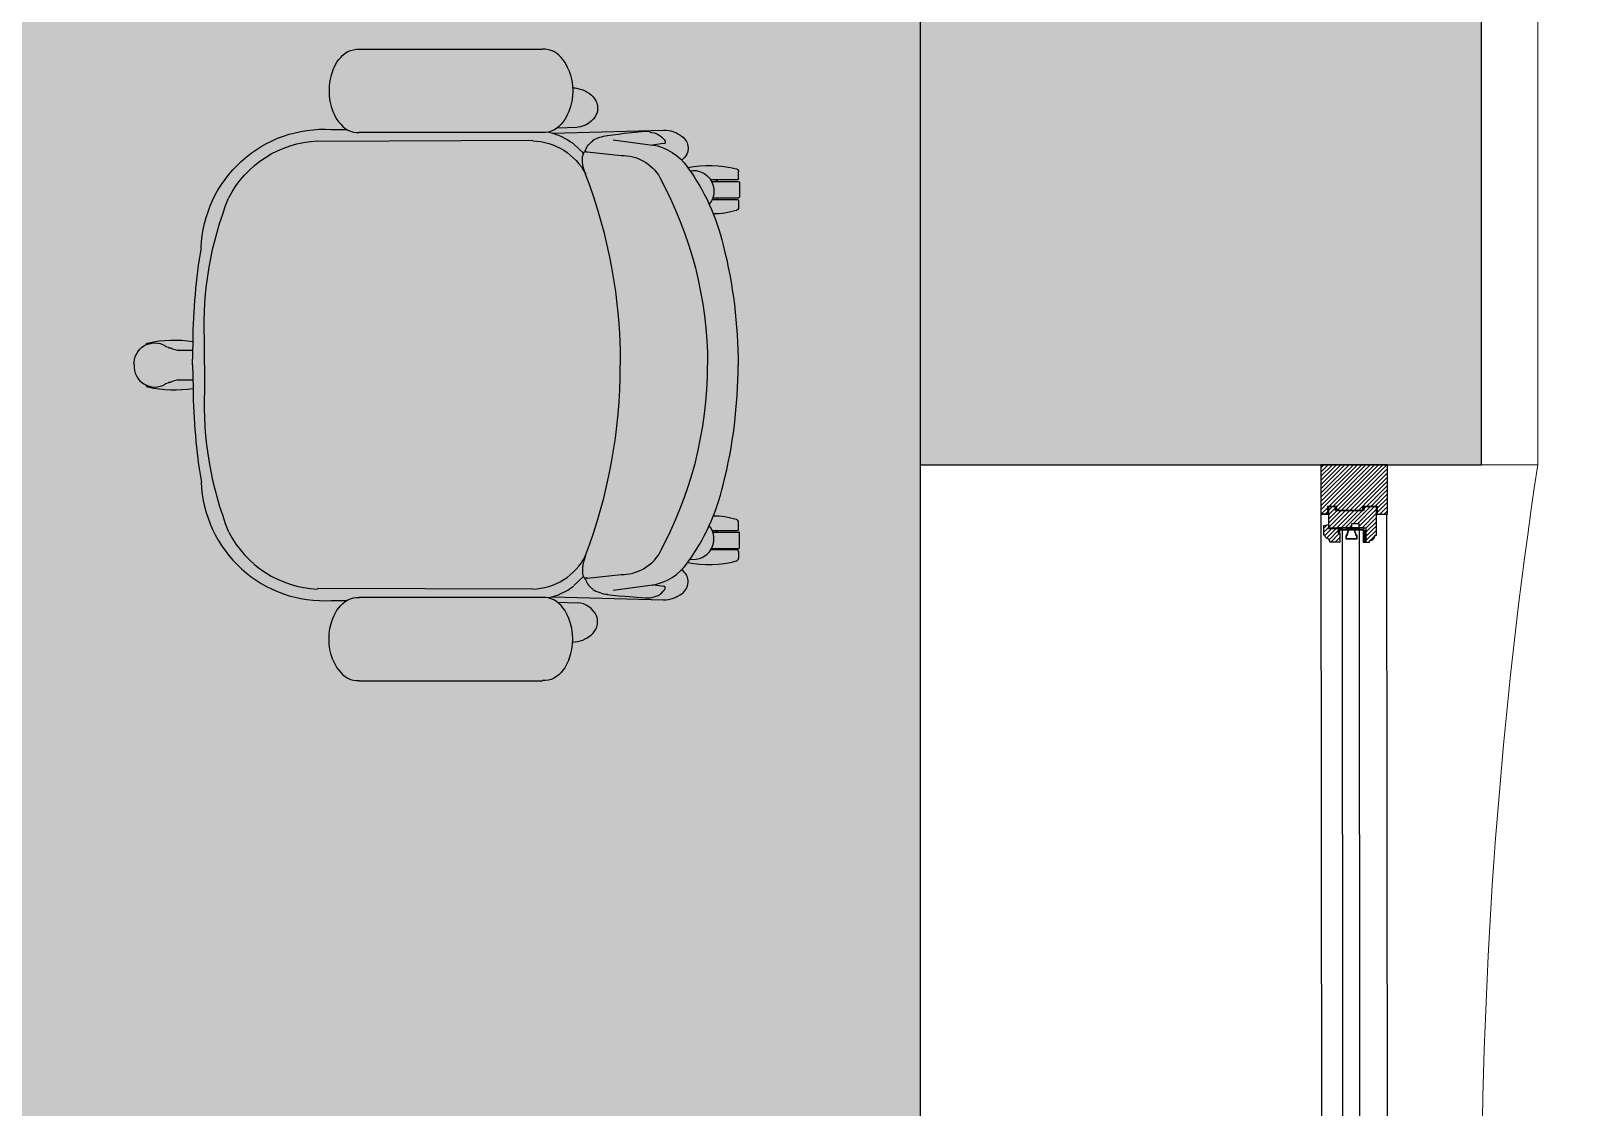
# Model space of a CAD drawing. Header units: millimetres. Extents: x 11706 to 69606, y 10911 to 38811.
# Drawn here: x 67956 to 69606, y 24000 to 25149 of the extents above; entities that cross this region are included whole.
import ezdxf

# ---------------------------------------------------------------- set-up
doc = ezdxf.new("R2010")
doc.units = ezdxf.units.MM
doc.layers.add('concr', color=5, linetype='Continuous', lineweight=50)
doc.layers.add('hatch', color=252, linetype='Continuous', lineweight=0)
for name, color, linetype in [('doors', 4, 'Continuous'), ('floor', 172, 'Continuous'), ('Furniture', 34, 'Continuous'), ('Plaster', 81, 'Continuous'), ('wall', 5, 'Continuous')]:
    doc.layers.add(name, color=color, linetype=linetype)

# ---------------------------------------------------------------- blocks, each defined once
blk = doc.blocks.new('wind 1400')
h = blk.add_hatch()
h.set_pattern_fill('ANSI31', color=4, angle=-90, style=0)
h.set_pattern_definition([(225, (7117.473, 123984.8033), (-2.24506403, 2.24506403), [])])
edge = h.paths.add_edge_path()
edge.add_line((-12.5, 67.1), (-12.5, 82.5))
edge.add_line((-12.5, 82.5), (-16.2, 82.5))
edge.add_line((-16.2, 82.5), (-16.2, 81))
edge.add_arc((-16.2, 75), 6, 90, 180)
edge.add_line((-22.2, 75), (-23.7, 75))
edge.add_line((-23.7, 75), (-23.7, 45))
edge.add_line((-23.7, 45), (-10.2, 45))
edge.add_line((-10.2, 45), (-10.2, 48.8))
edge.add_line((-10.2, 48.8), (19.8, 48.8))
edge.add_line((19.8, 48.8), (19.8, 45))
edge.add_line((19.8, 45), (27.3, 45))
edge.add_line((27.3, 45), (27.3, 67.1))
edge.add_line((27.3, 67.1), (2.5, 67.1))
edge.add_line((2.5, 67.1), (2.5, 62.6))
edge.add_line((2.5, 62.6), (-5, 62.6))
edge.add_line((-5, 62.6), (-5, 67.1))
edge.add_line((-5, 67.1), (-12.5, 67.1))
h.paths.add_polyline_path([(-24.7, 52.5), (-35.5, 52.5), (-35.5, 0), (35.5, 0), (35.5, 52.5), (28.3, 52.5), (28.3, 44), (18.8, 44), (18.8, 48.8), (-9.2, 48.8), (-9.2, 44), (-24.7, 44)])
edge = h.paths.add_edge_path()
edge.add_line((17, 67.9), (17, 73.1))
edge.add_line((17, 73.1), (15.5, 73.1))
edge.add_line((15.5, 73.1), (15.5, 82.5))
edge.add_line((15.5, 82.5), (26, 82.5))
edge.add_arc((29.9, 82.4), 3.87, 178.7048, 251.2792)
edge.add_arc((27.4, 75.1), 3.87, -1.2952, 71.2792, ccw=False)
edge.add_line((31.2, 75), (32.5, 75))
edge.add_line((32.5, 75), (32.5, 64.7))
edge.add_line((32.5, 64.7), (27.5, 63.8))
edge.add_line((27.5, 63.8), (27.5, 67.9))
edge.add_line((27.5, 67.9), (17, 67.9))
at = {"ltscale": 10}
h = blk.add_hatch(dxfattribs=at)
h.set_pattern_fill('ANGLE', color=4, scale=0.1125, angle=-135, style=0)
h.set_pattern_definition([(45, (591.7002, -1929.7764), (-0.55565335, 0.55565335), [0.5715, -0.2143125]), (135, (591.7002, -1929.7764), (-0.55565335, -0.55565335), [0.5715, -0.2143125])])
h.paths.add_polyline_path([(-12.5, 79.5), (-9.5, 79.5), (-9.5, 82.5), (-12.5, 82.5)])
h = blk.add_hatch(dxfattribs=at)
h.set_pattern_fill('BRASS', color=4, scale=0.225, angle=-135, style=0)
h.set_pattern_definition([(45, (591.7002, -1929.7764), (-1.0102788, 1.0102788), []), (45, (591.195, -1929.2713), (-1.0102788, 1.0102788), [0.714375, -0.3571875])])
h.paths.add_polyline_path([(-12.5, 70.5), (-9.5, 70.5), (-9.5, 79.5), (-12.5, 79.5)])
h = blk.add_hatch(dxfattribs=at)
h.set_pattern_fill('ANGLE', color=4, scale=0.1125, angle=-135, style=0)
h.set_pattern_definition([(45, (601.4502, -1929.7764), (-0.55565335, 0.55565335), [0.5715, -0.2143125]), (135, (601.4502, -1929.7764), (-0.55565335, -0.55565335), [0.5715, -0.2143125])])
edge = h.paths.add_edge_path()
edge.add_line((15.3, 67.1), (15.3, 69.4))
edge.add_line((15.3, 69.4), (13.8, 69.4))
edge.add_arc((14.1, 68.2), 1.16, 104.793, 255.207)
edge.add_line((13.8, 67.1), (15.3, 67.1))
h = blk.add_hatch(dxfattribs=at)
h.set_pattern_fill('ANGLE', color=4, scale=0.1125, angle=-135, style=0)
h.set_pattern_definition([(45, (601.4502, -1933.9014), (-0.55565335, 0.55565335), [0.5715, -0.2143125]), (135, (601.4502, -1933.9014), (-0.55565335, -0.55565335), [0.5715, -0.2143125])])
edge = h.paths.add_edge_path()
edge.add_line((16.8, 67.5), (16.8, 72))
edge.add_arc((16, 71.4), 0.938, 36.8699, 143.1301)
edge.add_line((15.3, 72), (15.3, 67.5))
edge.add_arc((16, 68.1), 0.926, 215.8841, 324.1159)
at = {"color": 8}
for p, q in [((-35.5, 756.5), (-35, 52.5)), ((35.5, 52.5), (35, 745.3))]:
    blk.add_line(p, q, dxfattribs=at)
at = {"color": 7}
for p, q in [((-6.2, 719.8), (-5.7, 69.4)), ((12, 719.8), (12.5, 69.4))]:
    blk.add_line(p, q, dxfattribs=at)
at = {"color": 4, "ltscale": 10}
for p, q in [((-10.2, 69.4), (13, 67.1)), ((-10.2, 67.1), (13, 69.4))]:
    blk.add_line(p, q, dxfattribs=at)
for p, q in [((15.3, 69.4), (-9.5, 69.4)), ((27.3, 52.5), (35.5, 52.5)), ((-10.2, 45), (-10.2, 48.8))]:
    blk.add_line(p, q)
at = {"color": 7}
blk.add_lwpolyline([(-12.5, 67.1), (-12.5, 82.5), (-16.2, 82.5), (-16.2, 81, 0.414214), (-22.2, 75), (-23.7, 75), (-23.7, 45), (-10.2, 45), (-10.2, 48.8), (19.8, 48.8), (19.8, 45), (27.3, 45), (27.3, 67.1), (2.5, 67.1), (2.5, 62.6), (-5, 62.6), (-5, 67.1), (-12.5, 67.1)], format="xyb", dxfattribs=at)
at = {"color": 4, "ltscale": 10}
for points in [[(-12.5, 79.5), (-9.5, 79.5), (-9.5, 82.5), (-12.5, 82.5)], [(-12.5, 70.5), (-9.5, 70.5), (-9.5, 79.5), (-12.5, 79.5)], [(13, 67.1), (13, 69.4), (-10.2, 69.4), (-10.2, 67.1)]]:
    blk.add_lwpolyline(points, close=True, dxfattribs=at)
at = {"color": 7}
blk.add_lwpolyline([(17, 67.9), (17, 73.1), (15.5, 73.1), (15.5, 82.5), (26, 82.5, 0.327693), (28.6, 78.7, -0.327693), (31.2, 75), (32.5, 75), (32.5, 64.7), (27.5, 63.8), (27.5, 67.9), (17, 67.9)], format="xyb", close=True, dxfattribs=at)
for points in [[(8.9, 79.1), (-3.1, 79.1), (-3.1, 75.4), (-2.4, 75.4), (-0.5, 69.4), (6.3, 69.4), (8.1, 75.4), (8.9, 75.4)], [(8.5, 78.7), (-2.7, 78.7), (-2.7, 75.7), (-2.1, 75.7), (-0.3, 69.7), (6, 69.7), (7.9, 75.7), (8.5, 75.7)]]:
    blk.add_lwpolyline(points, close=True, dxfattribs=at)
at = {"color": 4, "ltscale": 10}
for points in [[(15.3, 67.1), (15.3, 69.4), (13.8, 69.4, 0.770201), (13.8, 67.1)], [(16.8, 67.5), (16.8, 72, 0.5), (15.3, 72), (15.3, 67.5, 0.5108)]]:
    blk.add_lwpolyline(points, format="xyb", close=True, dxfattribs=at)
at = {"color": 7}
blk.add_lwpolyline([(-24.7, 52.5), (-35.5, 52.5), (-35.5, 0), (35.5, 0), (35.5, 52.5), (28.3, 52.5), (28.3, 44), (18.8, 44), (18.8, 48.8), (-9.2, 48.8), (-9.2, 44), (-24.7, 44), (-24.7, 52.5)], dxfattribs=at)
blk = doc.blocks.new('fdss')
at = {"layer": 'hatch', "ltscale": 10}
h = blk.add_hatch(color=254, dxfattribs=at)
edge = h.paths.add_edge_path(flags=17)
edge.add_line((62.2, 0), (62.7, 15.8))
edge.add_line((62.7, 15.8), (60.1, 15.8))
edge.add_line((60.1, 15.8), (56.9, 15.8))
edge.add_line((56.9, 15.8), (55.3, 15.8))
edge.add_line((55.3, 15.8), (53, 15.8))
edge.add_line((53, 15.8), (49.8, 15.8))
edge.add_line((49.8, 15.8), (47.4, 15.8))
edge.add_line((47.4, 15.8), (45.8, 15.8))
edge.add_line((45.8, 15.8), (43.4, 16.6))
edge.add_line((43.4, 16.6), (41.1, 17.4))
edge.add_line((41.1, 17.4), (38.7, 18.2))
edge.add_line((38.7, 18.2), (37.1, 18.2))
edge.add_line((37.1, 18.2), (36.3, 19))
edge.add_line((36.3, 19), (33.9, 19.8))
edge.add_line((33.9, 19.8), (33.1, 20.5))
edge.add_ellipse((22, 1.5), major_axis=(15.6, 15.6), ratio=1, start_angle=14.3179, end_angle=138.9258)
edge.add_line((0, 0), (62.2, 0))
edge = h.paths.add_edge_path()
edge.add_ellipse((42.6, -96.1), major_axis=(-86.8, 86.8), ratio=1, start_angle=-54.5148, end_angle=-31.8694)
edge.add_ellipse((15.5, 20.4), major_axis=(-2.25, 2.25), ratio=1, start_angle=-31.8694, end_angle=26.5068)
edge.add_ellipse((22, 1.5), major_axis=(15.6, 15.6), ratio=1, start_angle=14.3179, end_angle=138.9258)
edge.add_line((33.1, 20.5), (33.9, 19.8))
edge.add_line((33.9, 19.8), (36.3, 19))
edge.add_line((36.3, 19), (37.1, 18.2))
edge.add_line((37.1, 18.2), (38.7, 18.2))
edge.add_line((38.7, 18.2), (41.1, 17.4))
edge.add_line((41.1, 17.4), (43.4, 16.6))
edge.add_line((43.4, 16.6), (45.8, 15.8))
edge.add_line((45.8, 15.8), (47.4, 15.8))
edge.add_line((47.4, 15.8), (49.8, 15.8))
edge.add_line((49.8, 15.8), (53, 15.8))
edge.add_line((53, 15.8), (55.3, 15.8))
edge.add_line((55.3, 15.8), (56.9, 15.8))
edge.add_line((56.9, 15.8), (60.1, 15.8))
edge.add_line((60.1, 15.8), (62.7, 15.8))
edge.add_line((62.7, 15.8), (62.9, 25))
edge = h.paths.add_edge_path()
edge.add_ellipse((238.9, 314.2), major_axis=(16.3, 16.3), ratio=1, start_angle=41.0482, end_angle=72.4217)
edge.add_ellipse((247.6, 303.1), major_axis=(-26.2, 26.2), ratio=1, start_angle=-13.5041, end_angle=26.5875)
edge.add_ellipse((272.2, 292.8), major_axis=(64, 0), ratio=0.963786, start_angle=159.7714, end_angle=200.2286)
edge.add_ellipse((247.6, 282.5), major_axis=(26.2, 26.2), ratio=1, start_angle=153.4125, end_angle=193.5041)
edge.add_ellipse((238.9, 271.4), major_axis=(-16.3, 16.3), ratio=1, start_angle=107.5783, end_angle=138.9518)
edge.add_line((240.5, 248.4), (436.3, 248.4))
edge.add_ellipse((437.9, 271.4), major_axis=(-16.3, 16.3), ratio=1, start_angle=131.0482, end_angle=162.4217)
edge.add_ellipse((429.2, 282.5), major_axis=(-26.2, 26.2), ratio=1, start_angle=166.4959, end_angle=206.5875)
edge.add_ellipse((404.6, 292.8), major_axis=(64, 0), ratio=0.963786, start_angle=-20.2286, end_angle=20.2286)
edge.add_ellipse((429.2, 303.1), major_axis=(26.2, 26.2), ratio=1, start_angle=333.4125, end_angle=373.5041)
edge.add_ellipse((437.9, 314.2), major_axis=(16.3, 16.3), ratio=1, start_angle=17.5783, end_angle=48.9518)
edge.add_line((436.3, 337.3), (240.5, 337.3))
edge = h.paths.add_edge_path()
edge.add_ellipse((429.2, 282.5), major_axis=(-26.2, 26.2), ratio=1, start_angle=172.7729, end_angle=206.5875, ccw=False)
edge.add_line((451.9, 253.2), (473.6, 254))
edge.add_ellipse((471.7, 278.6), major_axis=(-17.5, 17.5), ratio=1, start_angle=139.3817, end_angle=199.799)
edge.add_ellipse((478, 274.2), major_axis=(-12.2, 12.2), ratio=1, start_angle=204.1076, end_angle=244.177)
edge.add_ellipse((475.4, 273.3), major_axis=(-14.1, 14.1), ratio=1, start_angle=244.2589, end_angle=273.204)
edge.add_ellipse((467.3, 263.4), major_axis=(-23.1, 23.1), ratio=1, start_angle=-85.8315, end_angle=-47.0716)
edge.add_ellipse((404.6, 292.8), major_axis=(-64, 0), ratio=0.963786, start_angle=159.7714, end_angle=182.9688, ccw=False)
edge = h.paths.add_edge_path()
edge.add_ellipse((597.5, 185.7), major_axis=(15.6, 15.6), ratio=1, start_angle=275.5242, end_angle=414.2736)
edge.add_ellipse((407, 76.1), major_axis=(-161.5, 161.5), ratio=1, start_angle=249.714, end_angle=260.0838, ccw=False)
edge = h.paths.add_edge_path()
edge.add_ellipse((645.9, 179.3), major_axis=(-0.539, 0.539), ratio=1, start_angle=135, end_angle=225)
edge.add_line((646.7, 179.4), (646.7, 195.1))
edge.add_ellipse((645.9, 195.2), major_axis=(0.539, 0.539), ratio=1, start_angle=315, end_angle=405)
edge.add_line((645.8, 196), (617, 196))
edge.add_ellipse((597.5, 185.7), major_axis=(15.6, 15.6), ratio=1, start_angle=296.1044, end_angle=342.89, ccw=False)
edge.add_line((618.3, 178.5), (645.8, 178.5))
edge = h.paths.add_edge_path()
edge.add_ellipse((597.5, 185.7), major_axis=(15.6, 15.6), ratio=1, start_angle=275.5242, end_angle=291.6835, ccw=False)
edge.add_ellipse((407, 76.1), major_axis=(-161.5, 161.5), ratio=1, start_angle=246.8956, end_angle=249.714, ccw=False)
edge.add_ellipse((615.7, 284.1), major_axis=(-9.4, 122.5), ratio=0.81002, start_angle=177.0925, end_angle=188.7015)
edge.add_ellipse((642.7, 168.2), major_axis=(-2.25, 2.25), ratio=1, start_angle=148.1307, end_angle=225)
edge.add_line((645.9, 168.2), (645.9, 175.3))
edge.add_ellipse((644.3, 175.3), major_axis=(1.12, 1.12), ratio=1, start_angle=315, end_angle=405)
edge.add_line((644.3, 176.9), (617.7, 176.9))
edge = h.paths.add_edge_path()
edge.add_ellipse((644.3, 199.2), major_axis=(-1.12, 1.12), ratio=1, start_angle=135, end_angle=225)
edge.add_line((645.9, 199.2), (645.9, 206.3))
edge.add_ellipse((642.7, 206.3), major_axis=(-2.25, 2.25), ratio=1, start_angle=225, end_angle=301.8694)
edge.add_ellipse((615.7, 90.4), major_axis=(-11.2, 122.4), ratio=0.944397, start_angle=-18.3608, end_angle=6.1272)
edge.add_ellipse((407, 76.1), major_axis=(-161.5, 161.5), ratio=1, start_angle=260.0838, end_angle=261.1254, ccw=False)
edge.add_ellipse((597.5, 185.7), major_axis=(-15.6, 15.6), ratio=1, start_angle=257.6661, end_angle=324.2736, ccw=False)
edge.add_line((616, 197.6), (644.3, 197.6))
h = blk.add_hatch(color=254, dxfattribs=at)
edge = h.paths.add_edge_path()
edge.add_ellipse((238.9, 271.4), major_axis=(-16.3, 16.3), ratio=1, start_angle=107.5783, end_angle=138.9518)
edge.add_line((240.5, 248.4), (338.4, 248.4))
edge.add_line((338.4, 248.4), (338.4, 0))
edge.add_line((338.4, 0), (62.2, 0))
edge.add_line((62.2, 0), (62.9, 25))
edge.add_ellipse((688, 20.6), major_axis=(56, 622.5), ratio=1, start_angle=85.5072, end_angle=94.7275, ccw=False)
edge.add_ellipse((202.3, 120.8), major_axis=(55.2, 118.9), ratio=0.996305, start_angle=21.1441, end_angle=113.0184, ccw=False)
edge.add_line((210.9, 251.5), (227.2, 251.5))
edge.add_ellipse((247.6, 282.5), major_axis=(-26.2, 26.2), ratio=1, start_angle=101.6655, end_angle=103.5041)
edge = h.paths.add_edge_path()
edge.add_line((475.8, 248.4), (565.7, 250.7))
edge.add_ellipse((566.6, 221.2), major_axis=(-20.9, 20.9), ratio=1, start_angle=275.3649, end_angle=316.7427, ccw=False)
edge.add_ellipse((575.1, 230.7), major_axis=(12, 12), ratio=1, start_angle=320.2826, end_angle=366.8763, ccw=False)
edge.add_ellipse((577.9, 231.4), major_axis=(9.93, 9.93), ratio=1, start_angle=288.3592, end_angle=318.3956, ccw=False)
edge.add_ellipse((574.4, 233.1), major_axis=(12.7, 12.7), ratio=1, start_angle=261.5394, end_angle=288.4001, ccw=False)
edge.add_ellipse((545.1, 180.1), major_axis=(39.3, 39.3), ratio=1, start_angle=349.0298, end_angle=358.997, ccw=False)
edge.add_ellipse((407, 76.1), major_axis=(161.5, 161.5), ratio=1, start_angle=328.116, end_angle=351.2099, ccw=False)
edge.add_ellipse((121.7, -0.2), major_axis=(-95.6, 514.8), ratio=1, start_angle=259.4956, end_angle=273.6406, ccw=False)
edge.add_line((645.4, 0), (338.4, 0))
edge.add_line((338.4, 0), (338.4, 248.4))
edge.add_line((338.4, 248.4), (475.8, 248.4))
h = blk.add_hatch(color=254, dxfattribs=at)
edge = h.paths.add_edge_path(flags=17)
edge.add_line((62.2, 0), (62.7, -15.8))
edge.add_line((62.7, -15.8), (60.1, -15.8))
edge.add_line((60.1, -15.8), (56.9, -15.8))
edge.add_line((56.9, -15.8), (55.3, -15.8))
edge.add_line((55.3, -15.8), (53, -15.8))
edge.add_line((53, -15.8), (49.8, -15.8))
edge.add_line((49.8, -15.8), (47.4, -15.8))
edge.add_line((47.4, -15.8), (45.8, -15.8))
edge.add_line((45.8, -15.8), (43.4, -16.6))
edge.add_line((43.4, -16.6), (41.1, -17.4))
edge.add_line((41.1, -17.4), (38.7, -18.2))
edge.add_line((38.7, -18.2), (37.1, -18.2))
edge.add_line((37.1, -18.2), (36.3, -19))
edge.add_line((36.3, -19), (33.9, -19.8))
edge.add_line((33.9, -19.8), (33.1, -20.5))
edge.add_ellipse((22, -1.5), major_axis=(-15.6, 15.6), ratio=1, start_angle=41.0742, end_angle=165.6821, ccw=False)
edge.add_line((0, 0), (62.2, 0))
edge = h.paths.add_edge_path()
edge.add_ellipse((42.6, 96.1), major_axis=(-86.8, 86.8), ratio=1, start_angle=121.8694, end_angle=144.5148, ccw=False)
edge.add_ellipse((15.5, -20.4), major_axis=(2.25, 2.25), ratio=1, start_angle=153.4932, end_angle=211.8694, ccw=False)
edge.add_ellipse((22, -1.5), major_axis=(-15.6, 15.6), ratio=1, start_angle=41.0742, end_angle=165.6821, ccw=False)
edge.add_line((33.1, -20.5), (33.9, -19.8))
edge.add_line((33.9, -19.8), (36.3, -19))
edge.add_line((36.3, -19), (37.1, -18.2))
edge.add_line((37.1, -18.2), (38.7, -18.2))
edge.add_line((38.7, -18.2), (41.1, -17.4))
edge.add_line((41.1, -17.4), (43.4, -16.6))
edge.add_line((43.4, -16.6), (45.8, -15.8))
edge.add_line((45.8, -15.8), (47.4, -15.8))
edge.add_line((47.4, -15.8), (49.8, -15.8))
edge.add_line((49.8, -15.8), (53, -15.8))
edge.add_line((53, -15.8), (55.3, -15.8))
edge.add_line((55.3, -15.8), (56.9, -15.8))
edge.add_line((56.9, -15.8), (60.1, -15.8))
edge.add_line((60.1, -15.8), (62.7, -15.8))
edge.add_line((62.7, -15.8), (62.9, -25))
edge = h.paths.add_edge_path()
edge.add_ellipse((238.9, -314.2), major_axis=(-16.3, 16.3), ratio=1, start_angle=107.5783, end_angle=138.9518, ccw=False)
edge.add_ellipse((247.6, -303.1), major_axis=(26.2, 26.2), ratio=1, start_angle=153.4125, end_angle=193.5041, ccw=False)
edge.add_ellipse((272.2, -292.8), major_axis=(-64, 0), ratio=0.963786, start_angle=339.7714, end_angle=380.2286, ccw=False)
edge.add_ellipse((247.6, -282.5), major_axis=(-26.2, 26.2), ratio=1, start_angle=-13.5041, end_angle=26.5875, ccw=False)
edge.add_ellipse((238.9, -271.4), major_axis=(16.3, 16.3), ratio=1, start_angle=401.0482, end_angle=432.4217, ccw=False)
edge.add_line((240.5, -248.4), (436.3, -248.4))
edge.add_ellipse((437.9, -271.4), major_axis=(16.3, 16.3), ratio=1, start_angle=377.5783, end_angle=408.9518, ccw=False)
edge.add_ellipse((429.2, -282.5), major_axis=(26.2, 26.2), ratio=1, start_angle=333.4125, end_angle=373.5041, ccw=False)
edge.add_ellipse((404.6, -292.8), major_axis=(-64, 0), ratio=0.963786, start_angle=159.7714, end_angle=200.2286, ccw=False)
edge.add_ellipse((429.2, -303.1), major_axis=(-26.2, 26.2), ratio=1, start_angle=166.4959, end_angle=206.5875, ccw=False)
edge.add_ellipse((437.9, -314.2), major_axis=(-16.3, 16.3), ratio=1, start_angle=131.0482, end_angle=162.4217, ccw=False)
edge.add_line((436.3, -337.3), (240.5, -337.3))
edge = h.paths.add_edge_path()
edge.add_ellipse((429.2, -282.5), major_axis=(26.2, 26.2), ratio=1, start_angle=333.4125, end_angle=367.2271)
edge.add_line((451.9, -253.2), (473.6, -254))
edge.add_ellipse((471.7, -278.6), major_axis=(17.5, 17.5), ratio=1, start_angle=340.201, end_angle=400.6183, ccw=False)
edge.add_ellipse((478, -274.2), major_axis=(12.2, 12.2), ratio=1, start_angle=295.823, end_angle=335.8924, ccw=False)
edge.add_ellipse((475.4, -273.3), major_axis=(14.1, 14.1), ratio=1, start_angle=266.796, end_angle=295.7411, ccw=False)
edge.add_ellipse((467.3, -263.4), major_axis=(23.1, 23.1), ratio=1, start_angle=227.0716, end_angle=265.8315, ccw=False)
edge.add_ellipse((404.6, -292.8), major_axis=(64, 0), ratio=0.963786, start_angle=-2.9688, end_angle=20.2286)
edge = h.paths.add_edge_path()
edge.add_ellipse((597.5, -185.7), major_axis=(15.6, 15.6), ratio=1, start_angle=215.7264, end_angle=354.4758, ccw=False)
edge.add_ellipse((407, -76.1), major_axis=(161.5, 161.5), ratio=1, start_angle=279.9162, end_angle=290.286)
edge = h.paths.add_edge_path()
edge.add_ellipse((645.9, -179.3), major_axis=(0.539, 0.539), ratio=1, start_angle=315, end_angle=405, ccw=False)
edge.add_line((646.7, -179.4), (646.7, -195.1))
edge.add_ellipse((645.9, -195.2), major_axis=(-0.539, 0.539), ratio=1, start_angle=135, end_angle=225, ccw=False)
edge.add_line((645.8, -196), (617, -196))
edge.add_ellipse((597.5, -185.7), major_axis=(-15.6, 15.6), ratio=1, start_angle=197.11, end_angle=243.8956)
edge.add_line((618.3, -178.5), (645.8, -178.5))
edge = h.paths.add_edge_path()
edge.add_ellipse((597.5, -185.7), major_axis=(-15.6, 15.6), ratio=1, start_angle=248.3165, end_angle=264.4758)
edge.add_ellipse((407, -76.1), major_axis=(161.5, 161.5), ratio=1, start_angle=290.286, end_angle=293.1044)
edge.add_ellipse((615.7, -284.1), major_axis=(9.4, 122.5), ratio=0.81002, start_angle=351.2985, end_angle=362.9075, ccw=False)
edge.add_ellipse((642.7, -168.2), major_axis=(2.25, 2.25), ratio=1, start_angle=315, end_angle=391.8693, ccw=False)
edge.add_line((645.9, -168.2), (645.9, -175.3))
edge.add_ellipse((644.3, -175.3), major_axis=(-1.12, 1.12), ratio=1, start_angle=135, end_angle=225, ccw=False)
edge.add_line((644.3, -176.9), (617.7, -176.9))
edge = h.paths.add_edge_path()
edge.add_ellipse((644.3, -199.2), major_axis=(1.12, 1.12), ratio=1, start_angle=315, end_angle=405, ccw=False)
edge.add_line((645.9, -199.2), (645.9, -206.3))
edge.add_ellipse((642.7, -206.3), major_axis=(2.25, 2.25), ratio=1, start_angle=238.1306, end_angle=315, ccw=False)
edge.add_ellipse((615.7, -90.4), major_axis=(11.2, 122.4), ratio=0.944397, start_angle=173.8728, end_angle=198.3608, ccw=False)
edge.add_ellipse((407, -76.1), major_axis=(161.5, 161.5), ratio=1, start_angle=278.8746, end_angle=279.9162)
edge.add_ellipse((597.5, -185.7), major_axis=(15.6, 15.6), ratio=1, start_angle=215.7264, end_angle=282.3339)
edge.add_line((616, -197.6), (644.3, -197.6))
h = blk.add_hatch(color=254, dxfattribs=at)
edge = h.paths.add_edge_path()
edge.add_ellipse((238.9, -271.4), major_axis=(-16.3, 16.3), ratio=1, start_angle=311.0482, end_angle=342.4217, ccw=False)
edge.add_line((240.5, -248.4), (338.4, -248.4))
edge.add_line((338.4, -248.4), (338.4, 0))
edge.add_line((338.4, 0), (62.2, 0))
edge.add_line((62.2, 0), (62.9, -25))
edge.add_ellipse((688, -20.6), major_axis=(442, 442), ratio=1, start_angle=135.4092, end_angle=144.6295)
edge.add_ellipse((202.3, -120.8), major_axis=(-55.2, 118.9), ratio=0.996305, start_angle=66.9816, end_angle=158.8559)
edge.add_line((210.9, -251.5), (227.2, -251.5))
edge.add_ellipse((247.6, -282.5), major_axis=(26.2, 26.2), ratio=1, start_angle=436.4959, end_angle=438.3345, ccw=False)
edge = h.paths.add_edge_path()
edge.add_line((475.8, -248.4), (565.7, -250.7))
edge.add_ellipse((566.6, -221.2), major_axis=(20.9, 20.9), ratio=1, start_angle=223.2573, end_angle=264.6351)
edge.add_ellipse((575.1, -230.7), major_axis=(-12, 12), ratio=1, start_angle=173.1237, end_angle=219.7174)
edge.add_ellipse((577.9, -231.4), major_axis=(-9.93, 9.93), ratio=1, start_angle=221.6044, end_angle=251.6408)
edge.add_ellipse((574.4, -233.1), major_axis=(12.7, 12.7), ratio=1, start_angle=341.5999, end_angle=368.4606)
edge.add_ellipse((545.1, -180.1), major_axis=(39.3, 39.3), ratio=1, start_angle=271.003, end_angle=280.9702)
edge.add_ellipse((407, -76.1), major_axis=(-161.5, 161.5), ratio=1, start_angle=188.7901, end_angle=211.884)
edge.add_ellipse((121.7, 0.2), major_axis=(-370.3, 370.3), ratio=1, start_angle=210.8362, end_angle=224.9813)
edge.add_line((645.4, 0), (338.4, 0))
edge.add_line((338.4, 0), (338.4, -248.4))
edge.add_line((338.4, -248.4), (475.8, -248.4))
for p, q in [((240.5, 337.3), (436.3, 337.3)), ((210.9, 251.5), (227.2, 251.5)), ((436.3, 248.4), (240.5, 248.4)), ((447.1, 247.6), (565.7, 250.7)), ((451.9, 253.2), (473.6, 254)), ((545.9, 249.2), (520.5, 246.8)), ((551.4, 249.2), (545.9, 249.2)), ((426, 239.6), (195.8, 238.8)), ((469.7, 235.7), (480, 226.1)), ((505.4, 245.2), (520.5, 246.8)), ((511.8, 240.4), (553.8, 234.9)), ((565.7, 236.5), (553.8, 234.9)), ((480, 225.3), (479.2, 223)), ((484, 227.7), (520.5, 223.8)), ((482.4, 203.9), (480, 210.3)), ((645.9, 199.2), (645.9, 206.3)), ((644.3, 197.6), (616, 197.6)), ((617, 196), (645.9, 196)), ((646.7, 195.2), (646.7, 179.3)), ((617.7, 176.9), (644.3, 176.9)), ((618.3, 178.5), (645.9, 178.5)), ((645.9, 175.3), (645.9, 168.2)), ((33.1, 20.6), (33.9, 19.8)), ((33.9, 19.8), (36.3, 19)), ((36.3, 19), (37.1, 18.2)), ((37.1, 18.2), (38.7, 18.2)), ((37.1, 18.2), (37.1, 18.2)), ((38.7, 18.2), (41.1, 17.4)), ((41.1, 17.4), (43.4, 16.6)), ((43.4, 16.6), (45.8, 15.8)), ((62.2, 0), (62.9, 25)), ((75.2, 0), (75.2, 27.7)), ((45.8, 15.8), (47.4, 15.8)), ((47.4, 15.8), (49.8, 15.8)), ((49.8, 15.8), (53, 15.8)), ((53, 15.8), (55.3, 15.8)), ((55.3, 15.8), (56.9, 15.8)), ((56.9, 15.8), (60.1, 15.8)), ((60.1, 15.8), (62.7, 15.8)), ((43.4, -16.6), (45.8, -15.8)), ((45.8, -15.8), (47.4, -15.8)), ((47.4, -15.8), (49.8, -15.8)), ((49.8, -15.8), (53, -15.8)), ((53, -15.8), (55.3, -15.8)), ((55.3, -15.8), (56.9, -15.8)), ((56.9, -15.8), (60.1, -15.8)), ((60.1, -15.8), (62.7, -15.8)), ((62.2, 0), (62.9, -25)), ((75.2, 0), (75.2, -27.7)), ((33.1, -20.6), (33.9, -19.8)), ((33.9, -19.8), (36.3, -19)), ((36.3, -19), (37.1, -18.2)), ((37.1, -18.2), (38.7, -18.2)), ((37.1, -18.2), (37.1, -18.2)), ((38.7, -18.2), (41.1, -17.4)), ((41.1, -17.4), (43.4, -16.6)), ((617.7, -176.9), (644.3, -176.9)), ((618.3, -178.5), (645.9, -178.5)), ((645.9, -175.3), (645.9, -168.2)), ((646.7, -195.2), (646.7, -179.3)), ((644.3, -197.6), (616, -197.6)), ((617, -196), (645.9, -196)), ((482.4, -203.9), (480, -210.3)), ((645.9, -199.2), (645.9, -206.3)), ((469.7, -235.7), (480, -226.1)), ((480, -225.3), (479.2, -223)), ((484, -227.7), (520.5, -223.8)), ((426, -239.6), (195.8, -238.8)), ((505.4, -245.2), (520.5, -246.8)), ((511.8, -240.4), (553.8, -234.9)), ((545.9, -249.2), (520.5, -246.8)), ((565.7, -236.5), (553.8, -234.9)), ((210.9, -251.5), (227.2, -251.5)), ((436.3, -248.4), (240.5, -248.4)), ((447.1, -247.6), (565.7, -250.7)), ((451.9, -253.2), (473.6, -254)), ((551.4, -249.2), (545.9, -249.2)), ((240.5, -337.3), (436.3, -337.3))]:
    blk.add_line(p, q)
at = {"extrusion": (0, 0, -1)}
for centre, major_axis, ratio, start_param, end_param in [((247.6, 303.1), (-26.2, 26.2), 1, 5.819145, 6.518876), ((238.9, 314.2), (16.3, 16.3), 1, -1.263996, -0.716427), ((404.6, 292.8), (-64, 0), 0.963786, 2.776401, 3.506784), ((467.3, 263.4), (-23.1, 23.1), 1, 0.821554, 1.498043), ((475.4, 273.3), (-14.1, 14.1), 1, 1.514875, 2.020063), ((429.2, 282.5), (-26.2, 26.2), 1, 2.677553, 3.377284), ((471.7, 278.6), (-17.5, 17.5), 1, 2.796035, 3.850516), ((478, 274.2), (-12.2, 12.2), 1, 2.021492, 2.720836), ((202.3, 120.8), (55.2, 118.9), 0.996305, 4.311973, 5.912904), ((437.9, 271.4), (-16.3, 16.3), 1, 3.448393, 3.995962), ((424.4, 174.5), (54.1, 54.1), 1, -0.544214, -0.156468), ((549.9, 227.7), (14.8, 14.8), 1, -0.735707, 0.161366), ((566.6, 221.2), (-20.9, 20.9), 1, 0.754982, 1.477161), ((200.6, 127.7), (-79, 79), 1, 5.969012, 7.027382), ((423.6, 173), (47, 47), 1, -0.751727, 0.301996), ((499.8, 223.8), (-12.9, 12.9), 1, 5.819354, 6.506047), ((509.4, 207.1), (26.9, 26.9), 1, -1.329065, -0.883773), ((545.1, 180.1), (-39.3, 39.3), 1, 0.935679, 1.762262), ((565.7, 238), (1.31, 1.31), 1, 0.929037, 2.293349), ((563.3, 238), (-2.9, 2.9), 1, 1.793197, 2.458506), ((575.1, 230.7), (12, 12), 1, -0.120014, 0.693199), ((577.9, 231.4), (9.93, 9.93), 1, 0.726133, 1.250368), ((514.1, 219.8), (24.9, 24.9), 1, 3.662908, 4.015109), ((484, 223.8), (3.3, 3.3), 1, 4.243712, 5.205719), ((484, 229.3), (-1.47, 1.47), 1, 3.927418, 5.578652), ((521.3, 176.9), (-33.1, 33.1), 1, 0.763307, 1.830683), ((574.4, 233.1), (12.7, 12.7), 1, 1.249654, 1.718461), ((-41.5, 3.1), (553.4, 90.8), 1, -0.204201, 0.167634), ((193.5, -0.1), (-296.4, 296.4), 1, 1.856147, 2.355859), ((407, 76.1), (161.5, 161.5), 1, 0.153416, 0.556481), ((615.7, 90.4), (-11.2, 122.4), 0.944397, -0.113184, 0.337955), ((597.5, 185.7), (15.6, 15.6), 1, -0.947253, 1.474381), ((642.7, 206.3), (-2.25, 2.25), 1, 1.014571, 2.356195), ((644.3, 199.2), (-1.12, 1.12), 1, 2.356195, 3.926991), ((621.3, 197.6), (-1.12, 1.12), 1, 2.396655, 3.926991), ((645.9, 195.2), (0.539, 0.539), 1, -0.785398, 0.785398), ((445.1, 42), (-261.8, 261.8), 1, 5.459154, 5.874691), ((615.7, 284.1), (-9.4, 122.5), 0.81002, 2.95485, 3.204211), ((621.3, 176.9), (-1.12, 1.12), 1, 0.785398, 2.315734), ((642.7, 168.2), (-2.25, 2.25), 1, 2.356195, 3.697818), ((644.3, 175.3), (1.12, 1.12), 1, -0.785398, 0.785398), ((645.9, 179.3), (-0.539, 0.539), 1, 2.356195, 3.926991), ((688, 20.6), (56, 622.5), 1, 4.629879, 4.790804), ((121.7, -0.2), (-95.6, 514.8), 1, 1.507255, 1.754133), ((22, 1.5), (15.6, 15.6), 1, 3.858473, 6.033291), ((15.5, 20.4), (-2.25, 2.25), 1, 5.820554, 6.83941), ((42.6, -96.1), (-86.8, 86.8), 1, 0.556225, 0.951463), ((247.6, -282.5), (-26.2, 26.2), 1, 5.819145, 6.518876), ((238.9, -271.4), (16.3, 16.3), 1, -1.263996, -0.716427), ((272.2, -292.8), (-64, 0), 0.963786, -0.365191, 0.365191), ((429.2, -303.1), (-26.2, 26.2), 1, 2.677553, 3.377284), ((437.9, -314.2), (-16.3, 16.3), 1, 3.448393, 3.995962)]:
    blk.add_ellipse(centre, major_axis=major_axis, ratio=ratio, start_param=start_param, end_param=end_param, dxfattribs=at)
for centre, major_axis, ratio, start_param, end_param in [((437.9, 314.2), (16.3, 16.3), 1, 0.3068, 0.85437), ((429.2, 303.1), (26.2, 26.2), 1, 5.819145, 6.518876), ((272.2, 292.8), (64, 0), 0.963786, 2.776401, 3.506784), ((247.6, 282.5), (26.2, 26.2), 1, 2.677553, 3.377284), ((238.9, 271.4), (-16.3, 16.3), 1, 1.877596, 2.425166), ((121.7, 0.2), (95.6, 514.8), 1, 4.648848, 4.895726), ((22, -1.5), (-15.6, 15.6), 1, 0.71688, 2.891698), ((-41.5, -3.1), (-553.4, 90.8), 1, 2.937392, 3.309227), ((193.5, 0.1), (296.4, 296.4), 1, 4.99774, 5.497452), ((15.5, -20.4), (2.25, 2.25), 1, 2.678962, 3.697818), ((42.6, 96.1), (-86.8, 86.8), 1, 2.127021, 2.52226), ((688, -20.6), (-55.9, 622.5), 1, 1.48836, 1.649286), ((445.1, -42), (261.8, 261.8), 1, 2.317561, 2.733098), ((202.3, -120.8), (-55.2, 118.9), 0.996305, 1.17038, 2.771311), ((407, -76.1), (-161.5, 161.5), 1, 3.295008, 3.698074), ((615.7, -284.1), (9.4, 122.5), 0.81002, -0.186743, 0.062618), ((200.6, -127.7), (79, 79), 1, 2.82742, 3.885789), ((597.5, -185.7), (15.6, 15.6), 1, 3.765136, 6.18677), ((621.3, -176.9), (1.12, 1.12), 1, 3.926991, 5.457327), ((642.7, -168.2), (2.25, 2.25), 1, 5.497787, 6.83941), ((644.3, -175.3), (-1.12, 1.12), 1, 2.356195, 3.926991), ((645.9, -179.3), (0.539, 0.539), 1, 5.497787, 7.068583), ((621.3, -197.6), (1.12, 1.12), 1, 5.538248, 7.068583), ((644.3, -199.2), (1.12, 1.12), 1, 5.497787, 7.068583), ((645.9, -195.2), (-0.539, 0.539), 1, 2.356195, 3.926991), ((423.6, -173), (-47, 47), 1, 2.389866, 3.443588), ((514.1, -219.8), (-24.9, 24.9), 1, 0.521315, 0.873517), ((521.3, -176.9), (33.1, 33.1), 1, 3.9049, 4.972275), ((545.1, -180.1), (39.3, 39.3), 1, 4.077272, 4.903855), ((615.7, -90.4), (11.2, 122.4), 0.944397, 3.028408, 3.479547), ((642.7, -206.3), (2.25, 2.25), 1, 4.156164, 5.497787), ((484, -223.8), (-3.3, 3.3), 1, 1.102119, 2.064126), ((484, -229.3), (1.47, 1.47), 1, 0.785825, 2.437059), ((499.8, -223.8), (12.9, 12.9), 1, 2.677762, 3.364454), ((574.4, -233.1), (-12.7, 12.7), 1, 4.391246, 4.860054), ((577.9, -231.4), (-9.93, 9.93), 1, 3.867726, 4.391961), ((424.4, -174.5), (-54.1, 54.1), 1, 2.597378, 2.985125), ((509.4, -207.1), (-26.9, 26.9), 1, 1.812527, 2.25782), ((549.9, -227.7), (-14.8, 14.8), 1, 2.405886, 3.302959), ((566.6, -221.2), (20.9, 20.9), 1, 3.896575, 4.618754), ((565.7, -238), (-1.31, 1.31), 1, 4.07063, 5.434941), ((563.3, -238), (2.9, 2.9), 1, 4.93479, 5.600098), ((575.1, -230.7), (-12, 12), 1, 3.021578, 3.834792), ((437.9, -271.4), (16.3, 16.3), 1, 0.3068, 0.85437), ((429.2, -282.5), (26.2, 26.2), 1, 5.819145, 6.518876), ((471.7, -278.6), (17.5, 17.5), 1, 5.937628, 6.992109), ((404.6, -292.8), (64, 0), 0.963786, -0.365191, 0.365191), ((475.4, -273.3), (14.1, 14.1), 1, 4.656468, 5.161656), ((478, -274.2), (12.2, 12.2), 1, 5.163085, 5.862429), ((467.3, -263.4), (23.1, 23.1), 1, 3.963147, 4.639636), ((247.6, -303.1), (26.2, 26.2), 1, 2.677553, 3.377284), ((238.9, -314.2), (-16.3, 16.3), 1, 1.877596, 2.425166)]:
    blk.add_ellipse(centre, major_axis=major_axis, ratio=ratio, start_param=start_param, end_param=end_param)

msp = doc.modelspace()

# ---------------------------------------------------------------- hatches: boundary and pattern name
at = {"layer": 'floor', "true_color": 0xfef4cd}
h = msp.add_hatch(color=254, dxfattribs=at)
h.paths.add_polyline_path([(43806.5, 27460.5), (48531.5, 27460.5), (48531.5, 22685.5), (48306.5, 22685.5), (48306.5, 22085.5), (48906.5, 22085.5), (48906.5, 22685.5), (48681.5, 22685.5), (48681.5, 27460.5), (63331.5, 27460.5), (63331.5, 22685.5), (63106.5, 22685.5), (63106.5, 22085.5), (63706.5, 22085.5), (63706.5, 22310.5), (63856.5, 22310.5), (63856.5, 22460.5), (63706.5, 22460.5), (63706.5, 22685.5), (63481.5, 22685.5), (63481.5, 27460.5), (68906.5, 27460.5), (68906.5, 22460.5), (64667.3, 22460.5), (64667.3, 22311.1), (65306.5, 22311.1), (65306.5, 20885.5), (65406.5, 20885.5), (65406.5, 22311.1), (68906.5, 22311.1), (68906.5, 19785.5), (65406.5, 19785.5), (65406.5, 19885.5), (65306.5, 19885.5), (65306.5, 19585.5), (65406.5, 19585.5), (65406.5, 18585.5), (65306.5, 18585.5), (65306.5, 17010.5), (64906.5, 17010.5), (64906.5, 16760.5), (63906.5, 16760.5), (63906.5, 17010.5), (63706.5, 17010.5), (63706.5, 17085.5), (63106.5, 17085.5), (63106.5, 16485.5), (63506.5, 16485.5), (63506.5, 11710.5), (56081.5, 11710.5), (56081.5, 16485.5), (56306.5, 16485.5), (56306.5, 17085.5), (55706.5, 17085.5), (55706.5, 16485.5), (55931.5, 16485.5), (55931.5, 11710.5), (48681.5, 11710.5), (48681.5, 16485.5), (48906.5, 16485.5), (48906.5, 17085.5), (48306.5, 17085.5), (48306.5, 16485.5), (48531.5, 16485.5), (48531.5, 11710.5), (43806.5, 11710.5)])
h.paths.add_polyline_path([(48606.5, 20751.9), (48506.5, 20751.9), (48506.5, 18419.2), (48606.5, 18419.2)], flags=16)
h.paths.add_polyline_path([(55706.5, 22685.5), (56306.5, 22685.5), (56306.5, 22085.5), (55706.5, 22085.5)], flags=16)
at = {"layer": 'wall', "true_color": 0x706e6b}
h = msp.add_hatch(color=8, dxfattribs=at)
h.paths.add_polyline_path([(12406.5, 15910.5), (16506.5, 15910.5), (16506.5, 16010.5), (16606.5, 16010.5), (16606.5, 14810.5), (16506.5, 14810.5), (16506.5, 15810.5), (12406.5, 15810.5)])
h.paths.add_polyline_path([(68906.5, 19785.5), (65406.5, 19785.5), (65406.5, 19885.5), (65306.5, 19885.5), (65306.5, 19585.5), (65406.5, 19585.5), (65406.5, 19685.5), (68906.5, 19685.5)])
h.paths.add_polyline_path([(68906.5, 22460.5), (64667.3, 22460.5), (64667.3, 22311.1), (65306.5, 22311.1), (65306.5, 20885.5), (65406.5, 20885.5), (65406.5, 22311.1), (68906.5, 22311.1)])
h.paths.add_polyline_path([(16606.5, 13910.5), (16506.5, 13910.5), (16506.5, 11710.5), (16606.5, 11710.5)])
h.paths.add_polyline_path([(65406.5, 18585.5), (65306.5, 18585.5), (65306.5, 17010.5), (65406.5, 17010.5)])
h.paths.add_polyline_path([(63706.5, 16485.5), (63506.5, 16485.5), (63506.5, 11710.5), (63706.5, 11710.5)])
h.paths.add_polyline_path([(63906.5, 17010.5), (63706.5, 17010.5), (63706.5, 16760.5), (63906.5, 16760.5)])
h.paths.add_polyline_path([(66906.5, 17010.5), (64906.5, 17010.5), (64906.5, 16760.5), (66906.5, 16760.5)])
h.paths.add_polyline_path([(63481.5, 27460.5), (63331.5, 27460.5), (63331.5, 22685.5), (63481.5, 22685.5)], flags=16)
h.paths.add_polyline_path([(63856.5, 22460.5), (63706.5, 22460.5), (63706.5, 22310.5), (63856.5, 22310.5)], flags=17)
h.paths.add_polyline_path([(56081.5, 16485.5), (55931.5, 16485.5), (55931.5, 11710.5), (56081.5, 11710.5)])
h.paths.add_polyline_path([(48681.5, 16485.5), (48531.5, 16485.5), (48531.5, 11710.5), (48681.5, 11710.5)])
h.paths.add_polyline_path([(48681.5, 27460.5), (48531.5, 27460.5), (48531.5, 22685.5), (48681.5, 22685.5)], flags=16)
h.paths.add_polyline_path([(19056.5, 22085.5), (18956.5, 22085.5), (18956.5, 17085.5), (19056.5, 17085.5)])
h.paths.add_polyline_path([(26806.5, 13826.7), (26706.5, 13826.7), (26706.5, 11710.5), (26806.5, 11710.5)])
h.paths.add_polyline_path([(18706.5, 22435.5), (12406.5, 22435.5), (12406.5, 22335.5), (18706.5, 22335.5)])
h.paths.add_polyline_path([(26106.5, 22435.5), (19306.5, 22435.5), (19306.5, 22335.5), (26106.5, 22335.5)], flags=17)
h.paths.add_polyline_path([(12406.5, 18085.5), (12406.5, 18185.5), (16606.5, 18185.5), (16606.5, 16910.5), (16506.5, 16910.5), (16506.5, 18085.5)])
h.paths.add_polyline_path([(31206.5, 16835.5), (28206.5, 16835.5), (28206.5, 16735.5), (31206.5, 16735.5)])
h.paths.add_polyline_path([(19306.5, 22956.8), (19206.5, 22956.8), (19206.5, 22685.5), (19306.5, 22685.5)], flags=17)
h.paths.add_polyline_path([(28206.5, 22435.5), (31206.5, 22435.5), (31206.5, 22335.5), (28206.5, 22335.5)], flags=17)
h.paths.add_polyline_path([(69506.5, 20085.5), (68906.5, 20085.5), (68906.5, 19485.5), (69506.5, 19485.5)])
h.paths.add_polyline_path([(66906.5, 15610.5), (66906.5, 17010.5), (68906.5, 17010.5), (68906.5, 17885.5), (69606.5, 17885.5), (69606.5, 16310.5), (67606.5, 16310.5), (67606.5, 15610.5)])
h.paths.add_polyline_path([(48606.5, 20751.9), (48506.5, 20751.9), (48506.5, 18419.2), (48606.5, 18419.2)])
h.paths.add_polyline_path([(43506.5, 11710.5), (44106.5, 11710.5), (44106.5, 11010.5), (43506.5, 11010.5)])
h.paths.add_polyline_path([(63106.5, 22685.5), (63706.5, 22685.5), (63706.5, 22085.5), (63106.5, 22085.5)], flags=17)
h.paths.add_polyline_path([(69606.5, 23085.5), (68906.5, 23085.5), (68906.5, 21685.5), (69606.5, 21685.5)])
h.paths.add_polyline_path([(65706.5, 11710.5), (66906.5, 11710.5), (66906.5, 14610.5), (67606.5, 14610.5), (67606.5, 10910.5), (65706.5, 10910.5)])
h.paths.add_polyline_path([(62706.5, 11710.5), (64106.5, 11710.5), (64106.5, 10910.5), (62706.5, 10910.5)])
h.paths.add_polyline_path([(55306.5, 11710.5), (56706.5, 11710.5), (56706.5, 10910.5), (55306.5, 10910.5)])
h.paths.add_polyline_path([(47906.5, 11710.5), (49306.5, 11710.5), (49306.5, 10910.5), (47906.5, 10910.5)])
h.paths.add_polyline_path([(60506.5, 11710.5), (61106.5, 11710.5), (61106.5, 11010.5), (60506.5, 11010.5)])
h.paths.add_polyline_path([(58306.5, 11710.5), (58906.5, 11710.5), (58906.5, 11010.5), (58306.5, 11010.5)])
h.paths.add_polyline_path([(53106.5, 11710.5), (53706.5, 11710.5), (53706.5, 11010.5), (53106.5, 11010.5)])
h.paths.add_polyline_path([(50906.5, 11710.5), (51506.5, 11710.5), (51506.5, 11010.5), (50906.5, 11010.5)])
h.paths.add_polyline_path([(45706.5, 11710.5), (46306.5, 11710.5), (46306.5, 11010.5), (45706.5, 11010.5)])
h.paths.add_polyline_path([(48306.5, 17085.5), (48906.5, 17085.5), (48906.5, 16485.5), (48306.5, 16485.5)])
h.paths.add_polyline_path([(55706.5, 17085.5), (56306.5, 17085.5), (56306.5, 16485.5), (55706.5, 16485.5)])
h.paths.add_polyline_path([(63106.5, 17085.5), (63706.5, 17085.5), (63706.5, 16485.5), (63106.5, 16485.5)])
h.paths.add_polyline_path([(55706.5, 22685.5), (56306.5, 22685.5), (56306.5, 22085.5), (55706.5, 22085.5)], flags=17)
h.paths.add_polyline_path([(48306.5, 22685.5), (48906.5, 22685.5), (48906.5, 22085.5), (48306.5, 22085.5)], flags=17)
h.paths.add_polyline_path([(40506.5, 11710.5), (41906.5, 11710.5), (41906.5, 10910.5), (40506.5, 10910.5)])
h.paths.add_polyline_path([(33506.5, 17085.5), (34106.5, 17085.5), (34106.5, 16485.5), (33506.5, 16485.5)])
h.paths.add_polyline_path([(40906.5, 17085.5), (41506.5, 17085.5), (41506.5, 16485.5), (40906.5, 16485.5)])
h.paths.add_polyline_path([(40906.5, 22685.5), (41506.5, 22685.5), (41506.5, 22085.5), (40906.5, 22085.5)], flags=17)
h.paths.add_polyline_path([(33506.5, 22685.5), (34106.5, 22685.5), (34106.5, 22085.5), (33506.5, 22085.5)], flags=17)
h.paths.add_polyline_path([(26406.5, 20751.9), (26506.5, 20751.9), (26506.5, 18419.2), (26406.5, 18419.2)])
h.paths.add_polyline_path([(33106.5, 11710.5), (34506.5, 11710.5), (34506.5, 10910.5), (33106.5, 10910.5)])
h.paths.add_polyline_path([(38306.5, 11710.5), (38906.5, 11710.5), (38906.5, 11010.5), (38306.5, 11010.5)])
h.paths.add_polyline_path([(36106.5, 11710.5), (36706.5, 11710.5), (36706.5, 11010.5), (36106.5, 11010.5)])
h.paths.add_polyline_path([(30906.5, 11710.5), (31506.5, 11710.5), (31506.5, 11010.5), (30906.5, 11010.5)])
h.paths.add_polyline_path([(11746.5, 20385.5), (12406.5, 20385.5), (12406.5, 20985.5), (11746.5, 20985.5)])
h.paths.add_polyline_path([(12406.5, 20985.5), (11706.5, 20985.5), (11706.5, 23360.5), (12406.5, 23360.5)])
h.paths.add_polyline_path([(11746.5, 18785.5), (12406.5, 18785.5), (12406.5, 18185.5), (11746.5, 18185.5)])
h.paths.add_polyline_path([(11746.5, 15210.5), (12406.5, 15210.5), (12406.5, 15810.5), (11746.5, 15810.5)])
h.paths.add_polyline_path([(11746.5, 13610.5), (12406.5, 13610.5), (12406.5, 13010.5), (11746.5, 13010.5)])
h.paths.add_polyline_path([(12406.5, 18185.5), (11706.5, 18185.5), (11706.5, 15810.5), (12406.5, 15810.5)])
h.paths.add_polyline_path([(25706.5, 11710.5), (27106.5, 11710.5), (27106.5, 10910.5), (25706.5, 10910.5)])
h.paths.add_polyline_path([(18306.5, 11710.5), (19706.5, 11710.5), (19706.5, 10910.5), (18306.5, 10910.5)])
h.paths.add_polyline_path([(28706.5, 11710.5), (29306.5, 11710.5), (29306.5, 11010.5), (28706.5, 11010.5)])
h.paths.add_polyline_path([(23506.5, 11710.5), (24106.5, 11710.5), (24106.5, 11010.5), (23506.5, 11010.5)])
h.paths.add_polyline_path([(21306.5, 11710.5), (21906.5, 11710.5), (21906.5, 11010.5), (21306.5, 11010.5)])
h.paths.add_polyline_path([(16306.5, 11710.5), (16906.5, 11710.5), (16906.5, 11010.5), (16306.5, 11010.5)])
h.paths.add_polyline_path([(14306.5, 11710.5), (14906.5, 11710.5), (14906.5, 11010.5), (14306.5, 11010.5)])
h.paths.add_polyline_path([(11706.5, 13010.5), (12406.5, 13010.5), (12406.5, 11710.5), (12906.5, 11710.5), (12906.5, 10910.5), (11706.5, 10910.5)])
h.paths.add_polyline_path([(18706.5, 17085.5), (19306.5, 17085.5), (19306.5, 16485.5), (18706.5, 16485.5)])
h.paths.add_polyline_path([(26106.5, 17085.5), (26706.5, 17085.5), (26706.5, 16485.5), (26106.5, 16485.5)])
h.paths.add_polyline_path([(26106.5, 22685.5), (26706.5, 22685.5), (26706.5, 22085.5), (26106.5, 22085.5)], flags=17)
h.paths.add_polyline_path([(18706.5, 22685.5), (19306.5, 22685.5), (19306.5, 22085.5), (18706.5, 22085.5)], flags=17)
h.paths.add_polyline_path([(14306.5, 31260.5), (14406.5, 31260.5), (14406.5, 30060.5), (14906.5, 30060.5), (14906.5, 29960.5), (14306.5, 29960.5)], flags=17)
h.paths.add_polyline_path([(26456.5, 27460.5), (26356.5, 27460.5), (26356.5, 23766.8), (26456.5, 23766.8)], flags=17)
h.paths.add_polyline_path([(19306.5, 27460.5), (19206.5, 27460.5), (19206.5, 23766.8), (19306.5, 23766.8)], flags=17)
h.paths.add_polyline_path([(11706.5, 28260.5), (12606.5, 28260.5), (12606.5, 27460.5), (12406.5, 27460.5), (12406.5, 26160.5), (11706.5, 26160.5)])
h.paths.add_polyline_path([(16906.5, 27460.5), (13406.5, 27460.5), (13406.5, 28260.5), (16906.5, 28260.5)])
h.paths.add_polyline_path([(11906.5, 30560.5), (11906.5, 31860.5), (15506.5, 31860.5), (15506.5, 28260.5), (14906.5, 28260.5), (14906.5, 31260.5), (12506.5, 31260.5), (12506.5, 30560.5)])
h.paths.add_polyline_path([(12506.5, 29560.5), (11906.5, 29560.5), (11906.5, 28260.5), (12506.5, 28260.5)], flags=17)
h.paths.add_polyline_path([(33106.5, 27460.5), (34506.5, 27460.5), (34506.5, 28260.5), (33106.5, 28260.5)], flags=16)
h.paths.add_polyline_path([(11746.5, 23960.5), (12406.5, 23960.5), (12406.5, 23360.5), (11746.5, 23360.5)])
h.paths.add_polyline_path([(11746.5, 25560.5), (12406.5, 25560.5), (12406.5, 26160.5), (11746.5, 26160.5)])
h.paths.add_polyline_path([(25706.5, 27460.5), (27106.5, 27460.5), (27106.5, 28260.5), (25706.5, 28260.5)], flags=17)
h.paths.add_polyline_path([(18306.5, 27460.5), (19706.5, 27460.5), (19706.5, 28260.5), (18306.5, 28260.5)], flags=17)
h.paths.add_polyline_path([(23506.5, 27460.5), (24106.5, 27460.5), (24106.5, 28160.5), (23506.5, 28160.5)], flags=17)
h.paths.add_polyline_path([(21306.5, 27460.5), (21906.5, 27460.5), (21906.5, 28160.5), (21306.5, 28160.5)], flags=17)
h.paths.add_polyline_path([(30906.5, 27460.5), (31506.5, 27460.5), (31506.5, 28160.5), (30906.5, 28160.5)], flags=17)
h.paths.add_polyline_path([(28706.5, 27460.5), (29306.5, 27460.5), (29306.5, 28160.5), (28706.5, 28160.5)], flags=17)
h.paths.add_polyline_path([(47906.5, 27660.5), (46306.5, 27660.5), (46306.5, 27460.5), (47906.5, 27460.5)], flags=17)
h.paths.add_polyline_path([(45706.5, 27660.5), (44106.5, 27660.5), (44106.5, 27460.5), (45706.5, 27460.5)], flags=17)
h.paths.add_polyline_path([(43006.5, 27460.5), (43006.5, 28260.5), (43406.5, 28260.5), (43406.5, 29360.5), (44106.5, 29360.5), (44106.5, 28260.5), (44106.5, 27460.5)], flags=16)
h.paths.add_polyline_path([(46306.5, 27460.5), (45706.5, 27460.5), (45706.5, 28160.5), (46306.5, 28160.5)], flags=16)
h.paths.add_polyline_path([(55306.5, 27460.5), (56706.5, 27460.5), (56706.5, 28260.5), (55306.5, 28260.5)], flags=16)
h.paths.add_polyline_path([(47906.5, 27460.5), (49306.5, 27460.5), (49306.5, 28260.5), (47906.5, 28260.5)], flags=16)
h.paths.add_polyline_path([(53106.5, 27460.5), (53706.5, 27460.5), (53706.5, 28160.5), (53106.5, 28160.5)], flags=16)
h.paths.add_polyline_path([(50906.5, 27460.5), (51506.5, 27460.5), (51506.5, 28160.5), (50906.5, 28160.5)], flags=16)
h.paths.add_polyline_path([(38306.5, 27460.5), (38306.5, 28260.5), (38406.5, 28260.5), (38406.5, 29160.5), (39106.5, 29160.5), (39106.5, 28260.5), (39406.5, 28260.5), (39406.5, 27460.5)], flags=16)
h.paths.add_polyline_path([(40969.2, 28260.5), (41451.7, 28260.5), (41451.7, 27460.5), (40969.2, 27460.5)], flags=17)
h.paths.add_polyline_path([(67906.5, 27460.5), (67906.5, 28260.5), (69606.5, 28260.5), (69606.5, 26885.5), (68906.5, 26885.5), (68906.5, 27460.5)])
h.paths.add_polyline_path([(65706.5, 27460.5), (66306.5, 27460.5), (66306.5, 28160.5), (65706.5, 28160.5)])
h.paths.add_polyline_path([(62706.5, 27460.5), (64106.5, 27460.5), (64106.5, 28260.5), (62706.5, 28260.5)], flags=16)
h.paths.add_polyline_path([(60506.5, 27460.5), (61106.5, 27460.5), (61106.5, 28160.5), (60506.5, 28160.5)], flags=16)
h.paths.add_polyline_path([(58306.5, 27460.5), (58906.5, 27460.5), (58906.5, 28160.5), (58306.5, 28160.5)], flags=16)
h.paths.add_polyline_path([(69506.5, 25285.5), (68906.5, 25285.5), (68906.5, 24685.5), (69506.5, 24685.5)])
h.paths.add_polyline_path([(48906.5, 31560.5), (48606.5, 31560.5), (48606.5, 31260.5), (48906.5, 31260.5)])
h.paths.add_polyline_path([(48906.5, 38810.5), (48606.5, 38810.5), (48606.5, 38510.5), (48906.5, 38510.5)])
h.paths.add_polyline_path([(45106.5, 33360.5), (45106.5, 38810.5), (44256.5, 38810.5), (44256.5, 38110.5), (44406.5, 38110.5), (44406.5, 33360.5)])
h.paths.add_polyline_path([(41106.5, 32860.5), (41506.5, 32860.5), (41506.5, 33760.5), (41106.5, 33760.5), (41106.5, 38110.5), (40756.5, 38110.5), (40756.5, 38810.5), (41756.5, 38810.5), (41756.5, 38110.5), (41606.5, 38110.5), (41606.5, 31960.5), (41706.5, 31960.5), (41706.5, 31260.5), (41106.5, 31260.5)])
h.paths.add_polyline_path([(43656.5, 38760.5), (43306.5, 38760.5), (43306.5, 38110.5), (43656.5, 38110.5)])
h.paths.add_polyline_path([(42706.5, 38760.5), (42356.5, 38760.5), (42356.5, 38110.5), (42706.5, 38110.5)])
h.paths.add_polyline_path([(33906.5, 37485.5), (33906.5, 38810.5), (39156.5, 38810.5), (39156.5, 38110.5), (34606.5, 38110.5), (34606.5, 37485.5)])
h.paths.add_polyline_path([(39106.5, 31260.5), (38406.5, 31260.5), (38406.5, 30360.5), (39106.5, 30360.5)])
h.paths.add_polyline_path([(33906.5, 32585.5), (34606.5, 32585.5), (34606.5, 31960.5), (39406.5, 31960.5), (39406.5, 31260.5), (33906.5, 31260.5)])
h.paths.add_polyline_path([(38556.5, 34460.5), (39156.5, 34460.5), (39156.5, 33860.5), (38556.5, 33860.5)])
h.paths.add_polyline_path([(38556.5, 36210.5), (39156.5, 36210.5), (39156.5, 35610.5), (38556.5, 35610.5)])
h.paths.add_polyline_path([(36506.5, 34460.5), (37106.5, 34460.5), (37106.5, 33860.5), (36506.5, 33860.5)])
h.paths.add_polyline_path([(36506.5, 36210.5), (37106.5, 36210.5), (37106.5, 35610.5), (36506.5, 35610.5)])
h.paths.add_polyline_path([(34606.5, 36285.5), (33906.5, 36285.5), (33906.5, 33785.5), (34606.5, 33785.5)])
h.paths.add_polyline_path([(41206.5, 33760.5), (41106.5, 33760.5), (41106.5, 32860.5), (41206.5, 32860.5)], flags=17)
h.paths.add_polyline_path([(42606.5, 31260.5), (43406.5, 31260.5), (43406.5, 30360.5), (44106.5, 30360.5), (44106.5, 31260.5), (45106.5, 31260.5), (45106.5, 33360.5), (44406.5, 33360.5), (44406.5, 31960.5), (42606.5, 31960.5)])
h.paths.add_polyline_path([(45206.5, 31360.5), (45106.5, 31360.5), (45106.5, 31260.5), (45206.5, 31260.5)])
h.paths.add_polyline_path([(45006.5, 36635.5), (44506.5, 36635.5), (44506.5, 35635.5), (45006.5, 35635.5)], flags=16)
h.paths.add_polyline_path([(45006.5, 34435.5), (44506.5, 34435.5), (44506.5, 33435.5), (45006.5, 33435.5)], flags=16)
edge = h.paths.add_edge_path()
edge.add_line((65406.5, 20885.5), (65306.5, 20885.5))
edge.add_line((65406.5, 19885.5), (65306.5, 19885.5))
edge.add_line((14406.5, 30060.5), (14575.3, 31124.3))

# ---------------------------------------------------------------- linework, layer by layer
at = {"layer": 'concr', "color": 253, "lineweight": 0}
msp.add_lwpolyline([(69506.5, 25285.5), (69506.5, 24685.5), (69566.5, 24685.5), (69566.5, 25285.5), (69506.5, 25285.5), (69506.5, 24685.5)], dxfattribs=at)
at = {"layer": 'floor'}
msp.add_lwpolyline([(63706.5, 22460.5), (63706.5, 22685.5), (63481.5, 22685.5), (63481.5, 27460.5), (68906.5, 27460.5), (68906.5, 22460.5)], dxfattribs=at)
at = {"layer": 'Plaster', "lineweight": 0}
msp.add_lwpolyline([(69566.5, 24685.5), (68906.5, 24685.5), (68906.5, 23085.5), (69566.5, 23085.5, -0.075), (69566.5, 24685.5), (69566.5, 24685.5)], format="xyb", dxfattribs=at)
at = {"layer": 'wall'}
msp.add_lwpolyline([(69506.5, 25285.5), (68906.5, 25285.5), (68906.5, 24685.5), (69506.5, 24685.5)], close=True, dxfattribs=at)

# ---------------------------------------------------------------- block references
at = {"layer": 'doors', "rotation": 180}
msp.add_blockref('wind 1400', (69370.4, 24685.5), dxfattribs=at)
at = {"layer": 'Furniture', "xscale": -1, "rotation": 180}
msp.add_blockref('fdss', (68066.8, 24792.2), dxfattribs=at)

doc.saveas('drawing.dxf')
